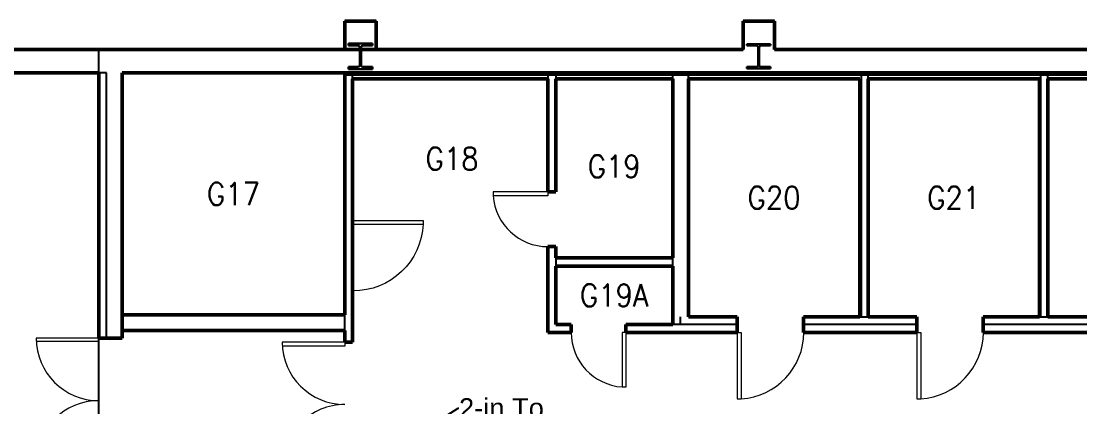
# Model space of a CAD drawing. Header units: inches. Extents: x -460 to 10305, y -938 to 5356.
# Drawn here: x -39 to 503, y 1096 to 1294 of the extents above; entities that cross this region are included whole.
import ezdxf
from ezdxf import colors
from ezdxf.entities.mleader import LeaderData, LeaderLine
from ezdxf.enums import TextEntityAlignment as Align
from ezdxf.math import Vec2, Vec3

# ---------------------------------------------------------------- set-up
doc = ezdxf.new("R2010")
doc.units = ezdxf.units.IN
doc.header["$MEASUREMENT"] = 0
doc.set_wipeout_variables(frame=1)
doc.layers.add('01-0263-G-DWG-BFP-ARCH$0$SP-COLUMNS', color=40, linetype='Continuous', lineweight=13)
for name, color, linetype in [('01-0263-G-DWG-BFP-ARCH$0$SP-DOOR', 5, 'Continuous'), ('01-0263-G-DWG-BFP-ARCH$0$SP-GROSS', 30, 'Continuous'), ('01-0263-G-DWG-BFP-ARCH$0$SP-RMNO', 7, 'Continuous'), ('01-0263-G-DWG-BFP-ARCH$0$SP-ROOM', 7, 'Continuous'), ('01-0263-G-DWG-BFP-ARCH$0$SP-WALL', 7, 'Continuous'), ('T-Anno-Note', 7, 'Continuous')]:
    doc.layers.add(name, color=color, linetype=linetype)
doc.layers.get('01-0263-G-DWG-BFP-ARCH$0$SP-ROOM').off()
doc.styles.add('01-0263-G-DWG-BFP-ARCH$0$ROMANS', font='ROMANS.shx', dxfattribs={"width": 0.9})

# ---------------------------------------------------------------- blocks, each defined once
blk = doc.blocks.new('01-0263-G-DWG-BFP-ARCH$0$W-Wide Flange-Column - W12X87-203343-GROUND FLOOR - PROPOSED')
at = {"layer": '01-0263-G-DWG-BFP-ARCH$0$SP-COLUMNS', "lineweight": 9}
h = blk.add_hatch(dxfattribs=at)
h.set_pattern_fill('FP_26', color=256, style=0, pattern_type=2)
h.set_pattern_definition([(45, (370.6, -553.472), (-9.50352, 9.50352), []), (45, (370.6, -539.072), (-9.50352, 9.50352), [])])
h.paths.add_polyline_path([(-6.06, -6.26), (6.06, -6.26), (6.06, -5.45), (1.14, -5.45), (0.7, -5.34), (0.38, -5.02), (0.26, -4.58), (0.26, 4.58), (0.38, 5.02), (0.7, 5.34), (1.14, 5.45), (6.06, 5.45), (6.06, 6.26), (-6.06, 6.26), (-6.06, 5.45), (-1.14, 5.45), (-0.7, 5.34), (-0.38, 5.02), (-0.26, 4.58), (-0.26, -4.58), (-0.38, -5.02), (-0.7, -5.34), (-1.14, -5.45), (-6.06, -5.45)], flags=0)
at = {"layer": '01-0263-G-DWG-BFP-ARCH$0$SP-COLUMNS', "lineweight": 30}
for p, q in [((6.06, 6.26), (-6.06, 6.26)), ((-6.06, 6.26), (-6.06, 5.45)), ((-6.06, 5.45), (-1.14, 5.45)), ((1.14, 5.45), (6.06, 5.45)), ((6.06, 5.45), (6.06, 6.26)), ((-0.26, 4.58), (-0.26, -4.58)), ((0.26, -4.58), (0.26, 4.58)), ((-1.14, -5.45), (-6.06, -5.45)), ((-6.06, -5.45), (-6.06, -6.26)), ((-6.06, -6.26), (6.06, -6.26)), ((6.06, -5.45), (1.14, -5.45)), ((6.06, -6.26), (6.06, -5.45))]:
    blk.add_line(p, q, dxfattribs=at)
for centre, start, end in [((-1.14, 4.58), 0, 90), ((1.14, 4.58), 90, 180), ((-1.14, -4.58), 270, 0), ((1.14, -4.58), 180, 270)]:
    blk.add_arc(centre, 0.878, start, end, dxfattribs=at)
blk = doc.blocks.new('01-0263-G-DWG-BFP-ARCH$0$W-Wide Flange-Column - W12X120-V39-GROUND FLOOR - PROPOSED')
at = {"layer": '01-0263-G-DWG-BFP-ARCH$0$SP-COLUMNS', "lineweight": 9}
h = blk.add_hatch(dxfattribs=at)
h.set_pattern_fill('FP_50', color=256, style=0, pattern_type=2)
h.set_pattern_definition([(45, (574.6, -553.472), (-9.50352, 9.50352), []), (45, (574.6, -539.072), (-9.50352, 9.50352), [])])
h.paths.add_polyline_path([(-6.16, -6.56), (6.16, -6.56), (6.16, -5.45), (1.25, -5.45), (0.8, -5.34), (0.47, -5.01), (0.35, -4.56), (0.35, 4.56), (0.47, 5.01), (0.8, 5.34), (1.25, 5.45), (6.16, 5.45), (6.16, 6.56), (-6.16, 6.56), (-6.16, 5.45), (-1.25, 5.45), (-0.8, 5.34), (-0.47, 5.01), (-0.36, 4.56), (-0.36, -4.56), (-0.47, -5.01), (-0.8, -5.34), (-1.25, -5.45), (-6.16, -5.45)], flags=0)
at = {"layer": '01-0263-G-DWG-BFP-ARCH$0$SP-COLUMNS', "lineweight": 30}
for p, q in [((6.16, 6.56), (-6.16, 6.56)), ((-6.16, 6.56), (-6.16, 5.45)), ((-6.16, 5.45), (-1.25, 5.45)), ((1.25, 5.45), (6.16, 5.45)), ((6.16, 5.45), (6.16, 6.56)), ((-0.36, 4.56), (-0.36, -4.56)), ((0.35, -4.56), (0.35, 4.56)), ((-1.25, -5.45), (-6.16, -5.45)), ((-6.16, -5.45), (-6.16, -6.56)), ((-6.16, -6.56), (6.16, -6.56)), ((6.16, -5.45), (1.25, -5.45)), ((6.16, -6.56), (6.16, -5.45))]:
    blk.add_line(p, q, dxfattribs=at)
for centre, start, end in [((-1.25, 4.56), 0, 90), ((1.25, 4.56), 90, 180), ((-1.25, -4.56), 270, 0), ((1.25, -4.56), 180, 270)]:
    blk.add_arc(centre, 0.895, start, end, dxfattribs=at)
blk = doc.blocks.new('01-0263-G-DWG-BFP-ARCH$0$Double-Flush - 2_8_ x 6_8_ x 2_-328689-GROUND FLOOR - PROPOSED')
at = {"layer": '01-0263-G-DWG-BFP-ARCH$0$SP-DOOR', "lineweight": 20}
for p, q in [((-32, 34), (-30, 34)), ((-32, 2), (-32, 34)), ((-30, 2), (-30, 34)), ((30, 2), (30, 33.94)), ((32, 2), (32, 34)), ((-32, 2), (-30, 2)), ((32, 2), (30, 2))]:
    blk.add_line(p, q, dxfattribs=at)
at = {"layer": '01-0263-G-DWG-BFP-ARCH$0$SP-DOOR', "lineweight": 9}
for centre, start, end in [((-32, 2), 0, 90), ((32, 2), 90, 180)]:
    blk.add_arc(centre, 32, start, end, dxfattribs=at)
blk = doc.blocks.new('01-0263-G-DWG-BFP-ARCH$0$Double-Flush - 2_8_ x 7_0_ x 2_ 2-344481-GROUND FLOOR - PROPOSED')
at = {"layer": '01-0263-G-DWG-BFP-ARCH$0$SP-DOOR', "lineweight": 20}
for p, q in [((-32, 38), (-30.25, 38)), ((-32, 6), (-32, 38)), ((-30.25, 6), (-30.25, 38)), ((32, 6), (32, 38)), ((30.25, 6), (30.25, 37.95)), ((-32, 6), (-30.25, 6)), ((32, 6), (30.25, 6))]:
    blk.add_line(p, q, dxfattribs=at)
at = {"layer": '01-0263-G-DWG-BFP-ARCH$0$SP-DOOR', "lineweight": 9}
for centre, start, end in [((-32, 6), 0, 90), ((32, 6), 90, 180)]:
    blk.add_arc(centre, 32, start, end, dxfattribs=at)
blk = doc.blocks.new('01-0263-G-DWG-BFP-ARCH$0$Single-Flush - 3_0_ x 7_0_-328804-GROUND FLOOR - PROPOSED')
at = {"layer": '01-0263-G-DWG-BFP-ARCH$0$SP-DOOR', "lineweight": 20}
for p, q in [((16.25, 6), (16.25, 42.02)), ((18, 42.02), (16.25, 42.02)), ((18, 6), (18, 42.02)), ((18, 6), (16.25, 6))]:
    blk.add_line(p, q, dxfattribs=at)
at = {"layer": '01-0263-G-DWG-BFP-ARCH$0$SP-DOOR', "lineweight": 9}
blk.add_arc((18, 6), 36.07, 92.7812, 180, dxfattribs=at)
blk = doc.blocks.new('01-0263-G-DWG-BFP-ARCH$0$Single-Flush - 2_4_ x 6_8_ x 2_-328854-GROUND FLOOR - PROPOSED')
at = {"layer": '01-0263-G-DWG-BFP-ARCH$0$SP-DOOR', "lineweight": 20}
for p, q in [((12, 2), (12, 30)), ((14, 30), (12, 30)), ((14, 2), (14, 30)), ((14, 2), (12, 2))]:
    blk.add_line(p, q, dxfattribs=at)
at = {"layer": '01-0263-G-DWG-BFP-ARCH$0$SP-DOOR', "lineweight": 9}
blk.add_arc((14, 2), 28.07, 94.0863, 180, dxfattribs=at)
blk = doc.blocks.new('01-0263-G-DWG-BFP-ARCH$0$W-7 DOOR - 2_4_ x 6_8_ x 2_-328979-GROUND FLOOR - PROPOSED')
at = {"layer": '01-0263-G-DWG-BFP-ARCH$0$SP-DOOR', "lineweight": 20}
for p, q in [((12, -2), (12, -30)), ((14, -2), (12, -2)), ((14, -2), (14, -30)), ((14, -30), (12, -30))]:
    blk.add_line(p, q, dxfattribs=at)
at = {"layer": '01-0263-G-DWG-BFP-ARCH$0$SP-DOOR', "lineweight": 9}
blk.add_arc((14, -2), 28.07, 180, 265.9137, dxfattribs=at)
blk = doc.blocks.new('01-0263-G-DWG-BFP-ARCH$0$Single-Flush - 2_10_ x 6_8_ x 2_-329057-GROUND FLOOR - PROPOSED')
at = {"layer": '01-0263-G-DWG-BFP-ARCH$0$SP-DOOR', "lineweight": 20}
for p, q in [((15, 4), (15, 38.01)), ((17, 38.01), (15, 38.01)), ((17, 4), (17, 38.01)), ((17, 4), (15, 4))]:
    blk.add_line(p, q, dxfattribs=at)
at = {"layer": '01-0263-G-DWG-BFP-ARCH$0$SP-DOOR', "lineweight": 9}
blk.add_arc((17, 4), 34.07, 93.3657, 180, dxfattribs=at)
blk = doc.blocks.new('01-0263-G-DWG-BFP-ARCH$0$FMGRM1')
at = {"style": '01-0263-G-DWG-BFP-ARCH$0$ROMANS', "width": 0.9}
for tag, p in [('RMAREA', (0, -0.2836)), ('DATA1', (0, -0.443)), ('DATA2', (0, -0.6024)), ('DATA3', (0, -0.7618)), ('DATA4', (0, -0.9213)), ('DATA5', (0, -1.0807))]:
    blk.add_attdef(tag, text='', height=0.1172, dxfattribs=at).set_placement(p, align=Align.CENTER)
at = {"linetype": 'Continuous'}
blk.add_wipeout([(-0.375, -0.125), (0.375, -0.125), (0.375, 0.125), (-0.375, 0.125)], dxfattribs=at)
at = {"layer": '01-0263-G-DWG-BFP-ARCH$0$SP-RMNO', "style": '01-0263-G-DWG-BFP-ARCH$0$ROMANS', "width": 0.9}
blk.add_attdef('RMNUMB', text='', height=0.16, dxfattribs=at).set_placement((0, 0), align=Align.MIDDLE)
blk = doc.blocks.new('01-0263-G-DWG-BFP-ARCH', base_point=(1295.16, 1352.86))
at = {"layer": '01-0263-G-DWG-BFP-ARCH$0$SP-WALL', "lineweight": 50}
for p, q in [((1437.16, 2643.36), (1421.16, 2643.36)), ((1421.16, 2643.36), (1421.16, 2628.86)), ((1437.16, 2628.86), (1437.16, 2643.36)), ((1641.16, 2643.36), (1625.16, 2643.36)), ((1625.16, 2643.36), (1625.16, 2628.86)), ((1641.16, 2628.86), (1641.16, 2643.36)), ((1437.16, 2628.86), (996.69, 2628.86)), ((1625.16, 2628.86), (1437.16, 2628.86)), ((1829.16, 2628.86), (1641.16, 2628.86)), ((996.69, 2616.86), (1295.16, 2616.86)), ((1295.16, 2616.86), (1295.16, 2480.86)), ((1307.16, 2484.86), (1307.16, 2616.86)), ((2002.16, 2616.86), (1307.16, 2616.86)), ((1421.16, 2616.86), (1421.16, 2492.86)), ((1425.16, 2613.86), (1525.16, 2613.86)), ((1425.16, 2478.86), (1425.16, 2613.86)), ((1525.16, 2613.86), (1525.16, 2555.86)), ((1529.16, 2555.86), (1529.16, 2613.86)), ((1529.16, 2613.86), (1589.16, 2613.86)), ((1589.16, 2613.86), (1589.16, 2522.11)), ((1597.16, 2491.86), (1597.16, 2613.86)), ((1597.16, 2613.86), (1684.91, 2613.86)), ((1684.91, 2613.86), (1684.91, 2491.86)), ((1689.16, 2491.86), (1689.16, 2613.86)), ((1689.16, 2613.86), (1776.91, 2613.86)), ((1776.91, 2613.86), (1776.91, 2491.86)), ((1781.16, 2491.86), (1781.16, 2613.86)), ((1781.16, 2613.86), (1868.91, 2613.86)), ((1525.16, 2555.86), (1529.16, 2555.86)), ((1525.16, 2527.86), (1525.16, 2483.86)), ((1529.16, 2527.86), (1525.16, 2527.86)), ((1529.16, 2522.11), (1529.16, 2527.86)), ((1589.16, 2522.11), (1529.16, 2522.11)), ((1529.16, 2487.86), (1529.16, 2517.86)), ((1529.16, 2517.86), (1589.16, 2517.86)), ((1589.16, 2517.86), (1589.16, 2487.86)), ((1421.16, 2492.86), (1307.16, 2492.86)), ((1622.16, 2491.86), (1597.16, 2491.86)), ((1622.16, 2483.86), (1622.16, 2491.86)), ((1684.91, 2491.86), (1656.16, 2491.86)), ((1656.16, 2491.86), (1656.16, 2483.86)), ((1714.16, 2491.86), (1689.16, 2491.86)), ((1714.16, 2483.86), (1714.16, 2491.86)), ((1776.91, 2491.86), (1748.16, 2491.86)), ((1748.16, 2491.86), (1748.16, 2483.86)), ((1806.16, 2491.86), (1781.16, 2491.86)), ((1307.16, 2480.86), (1307.16, 2484.86)), ((1307.16, 2484.86), (1421.16, 2484.86)), ((1421.16, 2484.86), (1421.16, 2478.86)), ((1525.16, 2483.86), (1537.16, 2483.86)), ((1537.16, 2487.86), (1529.16, 2487.86)), ((1537.16, 2483.86), (1537.16, 2487.86)), ((1589.16, 2487.86), (1565.16, 2487.86)), ((1565.16, 2487.86), (1565.16, 2483.86)), ((1565.16, 2483.86), (1622.16, 2483.86)), ((1656.16, 2483.86), (1714.16, 2483.86)), ((1748.16, 2483.86), (1806.16, 2483.86)), ((1295.16, 2480.86), (1307.16, 2480.86)), ((1421.16, 2478.86), (1425.16, 2478.86))]:
    blk.add_line(p, q, dxfattribs=at)
at = {"layer": '01-0263-G-DWG-BFP-ARCH$0$SP-WALL'}
for p, q in [((1299.16, 2616.86), (1295.16, 2616.86)), ((1299.16, 2480.86), (1299.16, 2616.86)), ((1421.16, 2615.86), (2002.16, 2615.86)), ((1425.16, 2613.86), (1425.16, 2615.86)), ((1525.16, 2615.86), (1525.16, 2613.86)), ((1529.16, 2615.86), (1529.16, 2613.86)), ((1589.16, 2613.86), (1589.16, 2615.86)), ((1597.16, 2613.86), (1597.16, 2615.86)), ((1685.53, 2615.86), (1685.53, 2491.86)), ((1689.16, 2613.86), (1689.16, 2615.86)), ((1777.53, 2615.86), (1777.53, 2491.86)), ((1781.16, 2613.86), (1781.16, 2615.86)), ((1529.16, 2522.11), (1529.16, 2517.86)), ((1589.16, 2521.49), (1529.16, 2521.49)), ((1589.16, 2517.86), (1589.16, 2522.11)), ((1421.16, 2484.86), (1421.16, 2492.86)), ((1593.16, 2487.86), (1593.16, 2491.86)), ((1684.91, 2491.86), (1689.16, 2491.86)), ((1776.91, 2491.86), (1781.16, 2491.86)), ((1622.16, 2487.86), (1589.16, 2487.86)), ((1714.16, 2487.86), (1656.16, 2487.86)), ((1806.16, 2487.86), (1748.16, 2487.86))]:
    blk.add_line(p, q, dxfattribs=at)
at = {"layer": '01-0263-G-DWG-BFP-ARCH$0$SP-COLUMNS'}
for name, p in [('01-0263-G-DWG-BFP-ARCH$0$W-Wide Flange-Column - W12X120-V39-GROUND FLOOR - PROPOSED', (1429.16, 2625.36)), ('01-0263-G-DWG-BFP-ARCH$0$W-Wide Flange-Column - W12X87-203343-GROUND FLOOR - PROPOSED', (1633.16, 2625.36))]:
    blk.add_blockref(name, p, dxfattribs=at)
at = {"layer": '01-0263-G-DWG-BFP-ARCH$0$SP-DOOR'}
for name, p, rotation in [('01-0263-G-DWG-BFP-ARCH$0$Single-Flush - 2_4_ x 6_8_ x 2_-328854-GROUND FLOOR - PROPOSED', (1527.16, 2541.86), 90), ('01-0263-G-DWG-BFP-ARCH$0$Single-Flush - 2_10_ x 6_8_ x 2_-329057-GROUND FLOOR - PROPOSED', (1639.16, 2487.86), 180), ('01-0263-G-DWG-BFP-ARCH$0$Single-Flush - 2_10_ x 6_8_ x 2_-329057-GROUND FLOOR - PROPOSED', (1731.16, 2487.86), 180), ('01-0263-G-DWG-BFP-ARCH$0$Double-Flush - 2_8_ x 7_0_ x 2_ 2-344481-GROUND FLOOR - PROPOSED', (1301.16, 2448.86), 89.9999999999999), ('01-0263-G-DWG-BFP-ARCH$0$Double-Flush - 2_8_ x 6_8_ x 2_-328689-GROUND FLOOR - PROPOSED', (1423.16, 2446.86), 89.99999999999991)]:
    blk.add_blockref(name, p, dxfattribs=dict(at, rotation=rotation))
at = {"layer": '01-0263-G-DWG-BFP-ARCH$0$SP-DOOR', "xscale": -1, "rotation": 270.0000000000001}
blk.add_blockref('01-0263-G-DWG-BFP-ARCH$0$Single-Flush - 3_0_ x 7_0_-328804-GROUND FLOOR - PROPOSED', (1419.31, 2523.14), dxfattribs=at)
at = {"layer": '01-0263-G-DWG-BFP-ARCH$0$SP-DOOR'}
blk.add_blockref('01-0263-G-DWG-BFP-ARCH$0$W-7 DOOR - 2_4_ x 6_8_ x 2_-328979-GROUND FLOOR - PROPOSED', (1551.16, 2485.86), dxfattribs=at)
at = {"layer": '01-0263-G-DWG-BFP-ARCH$0$SP-ROOM'}
ref = blk.add_blockref('01-0263-G-DWG-BFP-ARCH$0$FMGRM1', (1476.12, 2572.85), dxfattribs=dict(at, xscale=72, yscale=72, zscale=72))
ref.add_attrib('RMNUMB', 'G18', dxfattribs={"layer": '01-0263-G-DWG-BFP-ARCH$0$SP-RMNO', "height": 11.52, "style": '01-0263-G-DWG-BFP-ARCH$0$ROMANS', "width": 0.9}).set_placement((1476.12, 2572.85), align=Align.MIDDLE)
ref = blk.add_blockref('01-0263-G-DWG-BFP-ARCH$0$FMGRM1', (1559.13, 2568.91), dxfattribs=dict(at, xscale=72, yscale=72, zscale=72))
ref.add_attrib('RMNUMB', 'G19', dxfattribs={"layer": '01-0263-G-DWG-BFP-ARCH$0$SP-RMNO', "height": 11.52, "style": '01-0263-G-DWG-BFP-ARCH$0$ROMANS', "width": 0.9}).set_placement((1559.13, 2568.91), align=Align.MIDDLE)
ref = blk.add_blockref('01-0263-G-DWG-BFP-ARCH$0$FMGRM1', (1364.16, 2554.86), dxfattribs=dict(at, xscale=72, yscale=72, zscale=72))
ref.add_attrib('RMNUMB', 'G17', dxfattribs={"layer": '01-0263-G-DWG-BFP-ARCH$0$SP-RMNO', "height": 11.52, "style": '01-0263-G-DWG-BFP-ARCH$0$ROMANS', "width": 0.9}).set_placement((1364.16, 2554.86), align=Align.MIDDLE)
ref = blk.add_blockref('01-0263-G-DWG-BFP-ARCH$0$FMGRM1', (1641.03, 2552.86), dxfattribs=dict(at, xscale=72, yscale=72, zscale=72))
ref.add_attrib('RMNUMB', 'G20', dxfattribs={"layer": '01-0263-G-DWG-BFP-ARCH$0$SP-RMNO', "height": 11.52, "style": '01-0263-G-DWG-BFP-ARCH$0$ROMANS', "width": 0.9}).set_placement((1641.03, 2552.86), align=Align.MIDDLE)
ref = blk.add_blockref('01-0263-G-DWG-BFP-ARCH$0$FMGRM1', (1733.03, 2552.86), dxfattribs=dict(at, xscale=72, yscale=72, zscale=72))
ref.add_attrib('RMNUMB', 'G21', dxfattribs={"layer": '01-0263-G-DWG-BFP-ARCH$0$SP-RMNO', "height": 11.52, "style": '01-0263-G-DWG-BFP-ARCH$0$ROMANS', "width": 0.9}).set_placement((1733.03, 2552.86), align=Align.MIDDLE)
ref = blk.add_blockref('01-0263-G-DWG-BFP-ARCH$0$FMGRM1', (1559.16, 2502.86), dxfattribs=dict(at, xscale=72, yscale=72, zscale=72))
ref.add_attrib('RMNUMB', 'G19A', dxfattribs={"layer": '01-0263-G-DWG-BFP-ARCH$0$SP-RMNO', "height": 11.52, "style": '01-0263-G-DWG-BFP-ARCH$0$ROMANS', "width": 0.9}).set_placement((1559.16, 2502.86), align=Align.MIDDLE)
at = {"layer": '01-0263-G-DWG-BFP-ARCH$0$SP-GROSS'}
blk.add_lwpolyline([(1295.16, 1856.86), (1295.16, 2112.86), (1269.16, 2112.86), (1269.16, 2128.86), (1295.16, 2128.86), (1295.16, 2384.86), (1269.16, 2384.86), (1269.16, 2400.86), (1295.16, 2400.86), (1295.16, 2628.86), (1421.16, 2628.86), (1421.16, 2643.36), (1437.16, 2643.36), (1437.16, 2628.86), (1625.16, 2628.86), (1625.16, 2643.36), (1641.16, 2643.36), (1641.16, 2628.86), (1829.16, 2628.86), (1829.16, 2643.36), (1845.16, 2643.36), (1845.16, 2628.86), (3089.16, 2628.86)], dxfattribs=at)

msp = doc.modelspace()

# ---------------------------------------------------------------- block references
msp.add_blockref('01-0263-G-DWG-BFP-ARCH', (0.26, 3.26))

# ---------------------------------------------------------------- next in the draw order: leaders
at = {"layer": 'T-Anno-Note'}
ml = msp.add_multileader_mtext('Standard', dxfattribs=at)
ml.set_content('{\\f@Arial Unicode MS|b0|i0|c0|p34;2-in To\\P180B}', color=256)
ml.set_leader_properties()
ml.build(insert=Vec2(0, 0))
ml.multileader.update_dxf_attribs({"text_right_attachment_type": 6, "dogleg_length": 0.36, "arrow_head_size": 5})
ctx = ml.context
ctx.base_point, ctx.char_height, ctx.arrow_head_size, ctx.landing_gap_size, ctx.plane_origin = Vec3(184.65, 1095.41), 10, 5, 0.09, Vec3(117.54, 1057.02)
ctx.right_attachment = 6
notes = []
notes.append((ctx, [(1, (1, 1, 0), (184.29, 1095.41), (1, 0), 0.36, [(0, [(126.26, 1058.65)], 0, [])])]))
ctx.mtext.insert, ctx.mtext.flow_direction = Vec3(184.74, 1100.5), 5
for ctx, leaders in notes:
    for number, flags, end, landing, length, lines in leaders:
        leader = LeaderData()
        leader.index, (leader.has_last_leader_line, leader.has_dogleg_vector, leader.attachment_direction) = number, flags
        leader.last_leader_point, leader.dogleg_vector, leader.dogleg_length = Vec3(end), Vec3(landing), length
        for number, points, colour, breaks in lines:
            line = LeaderLine()
            line.index, line.vertices, line.color, line.breaks = number, Vec3.list(points), colors.encode_raw_color(colour), breaks
            leader.lines.append(line)
        ctx.leaders.append(leader)

doc.saveas('drawing.dxf')
